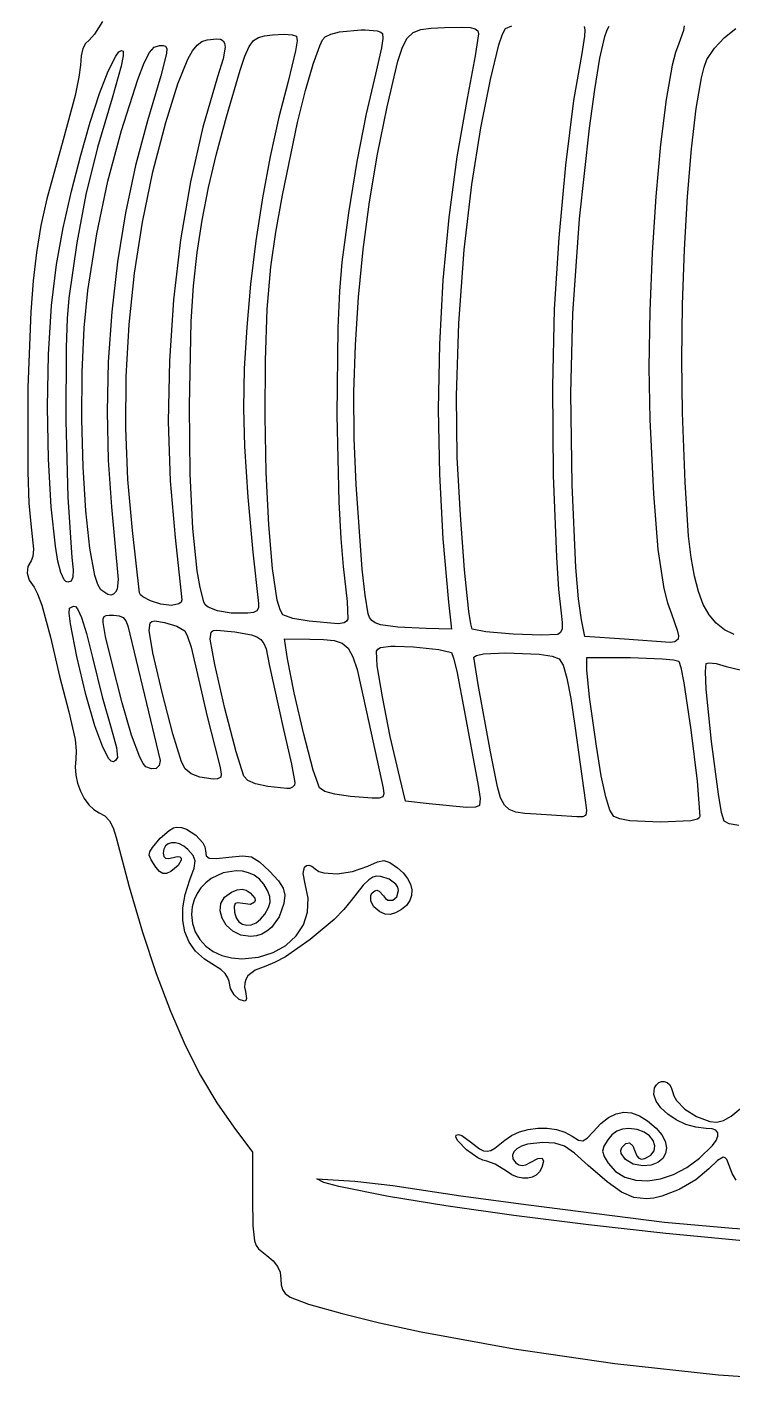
# Model space of a CAD drawing. Extents: x -40 to 250, y -16 to 313.
# Drawn here: x -39.6 to 65.2, y -15.2 to 185.2 of the extents above; entities that cross this region are included whole.
import ezdxf

# ---------------------------------------------------------------- set-up
doc = ezdxf.new("R2010")
doc.units = 0

msp = doc.modelspace()

# ---------------------------------------------------------------- linework, layer by layer
at = {"layer": 'Layer 1'}
for p, q in [((-28.333887, 186.036066), (-29.543176, 184.156119)), ((5.522127, 184.189744), (6.830741, 184.494415)), ((6.830741, 184.494415), (10.018993, 184.792051)), ((10.018993, 184.792051), (10.618715, 184.800871)), ((10.618715, 184.800871), (12.381188, 184.658079)), ((10.618715, 184.800871), (10.618715, 184.800871)), ((12.381188, 184.658079), (12.948073, 184.490007)), ((12.948073, 184.490007), (13.220451, 184.254065)), ((16.855634, 183.587221), (17.731716, 184.416137)), ((17.731716, 184.416137), (18.875814, 184.852559)), ((18.875814, 184.852559), (20.394082, 185.043509)), ((20.394082, 185.043509), (22.392673, 185.13601)), ((22.392673, 185.13601), (24.959132, 185.197746)), ((24.959132, 185.197746), (26.197945, 185.140372)), ((24.959132, 185.197746), (24.959132, 185.197746)), ((26.197945, 185.140372), (26.958412, 184.974591)), ((26.958412, 184.974591), (27.34101, 184.682262)), ((27.34101, 184.682262), (27.446214, 184.245246)), ((31.006908, 184.183386), (31.450243, 184.994898)), ((31.450243, 184.994898), (32.397573, 185.421291)), ((43.127188, 185.321218), (43.224309, 184.802782)), ((43.224309, 184.802782), (43.190337, 183.87364)), ((46.179493, 183.835242), (46.510425, 184.825572)), ((46.510425, 184.825572), (46.813716, 185.347676)), ((57.857874, 184.721549), (57.141285, 182.772398)), ((57.965455, 185.425041), (57.857874, 184.721549)), ((63.938608, 183.686823), (65.642333, 184.998111)), ((-30.848545, 182.802335), (-31.244346, 182.030924)), ((-30.312326, 183.283926), (-30.848545, 182.802335)), ((-29.543176, 184.156119), (-30.312326, 183.283926)), ((-20.659375, 182.264194), (-19.887743, 182.490176)), ((-19.887743, 182.490176), (-19.353205, 182.490413)), ((-19.887743, 182.490176), (-19.887743, 182.490176)), ((-19.353205, 182.490413), (-18.987628, 182.39122)), ((-18.987628, 182.39122), (-18.815023, 182.042737)), ((-14.996433, 181.684213), (-14.305788, 182.529112)), ((-14.305788, 182.529112), (-13.592413, 183.060766)), ((-13.592413, 183.060766), (-12.832188, 183.328023)), ((-12.832188, 183.328023), (-11.385799, 183.495593)), ((-11.385799, 183.495593), (-10.840589, 183.418988)), ((-11.385799, 183.495593), (-11.385799, 183.495593)), ((-10.840589, 183.418988), (-10.457809, 183.200892)), ((-10.457809, 183.200892), (-10.232084, 182.8222)), ((-10.232084, 182.8222), (-10.158038, 182.263808)), ((-6.585927, 182.344755), (-5.945877, 183.21237)), ((-5.945877, 183.21237), (-5.215997, 183.685078)), ((-5.215997, 183.685078), (-4.311711, 183.914241)), ((-4.311711, 183.914241), (-3.148438, 184.051218)), ((-3.148438, 184.051218), (-1.37573, 184.148232)), ((-1.37573, 184.148232), (-0.205743, 184.074313)), ((-1.37573, 184.148232), (-1.37573, 184.148232)), ((-0.205743, 184.074313), (0.432257, 183.874829)), ((0.510259, 183.191548), (0.302979, 181.699905)), ((0.432257, 183.874829), (0.510259, 183.191548)), ((2.903041, 179.70194), (3.888906, 182.460768)), ((3.888906, 182.460768), (4.31101, 183.324457)), ((4.31101, 183.324457), (4.674409, 183.795454)), ((4.674409, 183.795454), (5.522127, 184.189744)), ((13.234361, 183.521367), (13.035884, 182.14294)), ((13.220451, 184.254065), (13.234361, 183.521367)), ((16.141412, 182.218786), (16.855634, 183.587221)), ((27.446214, 184.245246), (26.943863, 180.963605)), ((29.203603, 177.442098), (30.471212, 182.591879)), ((30.471212, 182.591879), (31.006908, 184.183386)), ((43.190337, 183.87364), (42.77441, 181.308371)), ((45.454506, 180.606513), (46.179493, 183.835242)), ((57.141285, 182.772398), (56.655199, 181.452249)), ((62.456603, 182.107941), (63.938608, 183.686823)), ((-31.502661, 180.959973), (-31.626423, 179.57976)), ((-31.244346, 182.030924), (-31.502661, 180.959973)), ((-27.501514, 178.702499), (-26.39193, 180.92164)), ((-26.39193, 180.92164), (-25.926123, 181.531079)), ((-25.926123, 181.531079), (-25.532188, 181.766982)), ((-25.263594, 180.978954), (-25.56497, 179.433444)), ((-25.532188, 181.766982), (-25.276424, 181.669968)), ((-25.532188, 181.766982), (-25.532188, 181.766982)), ((-25.276424, 181.669968), (-25.263594, 180.978954)), ((-22.146827, 179.913848), (-21.374643, 181.465696)), ((-21.374643, 181.465696), (-20.659375, 182.264194)), ((-18.859399, 181.295108), (-19.695134, 178.002971)), ((-18.815023, 182.042737), (-18.859399, 181.295108)), ((-17.173178, 176.781566), (-15.688466, 180.477222)), ((-15.688466, 180.477222), (-14.996433, 181.684213)), ((-10.443485, 180.531505), (-11.271146, 177.851148)), ((-10.158038, 182.263808), (-10.443485, 180.531505)), ((-7.934855, 178.819365), (-7.220727, 180.930874)), ((-7.220727, 180.930874), (-6.585927, 182.344755)), ((0.302979, 181.699905), (-0.802466, 177.172051)), ((13.035884, 182.14294), (12.144479, 178.239204)), ((15.482897, 180.163811), (16.141412, 182.218786)), ((26.943863, 180.963605), (25.735243, 174.614412)), ((42.77441, 181.308371), (41.556177, 174.313934)), ((44.678356, 175.974707), (45.454506, 180.606513)), ((56.655199, 181.452249), (56.178912, 179.591339)), ((60.920291, 179.292546), (61.339341, 180.391148)), ((61.339341, 180.391148), (62.456603, 182.107941)), ((-31.626423, 179.57976), (-31.863822, 177.769528)), ((-28.785651, 175.350258), (-27.501514, 178.702499)), ((-25.56497, 179.433444), (-26.899202, 174.693787)), ((-23.089202, 177.427815), (-22.146827, 179.913848)), ((-9.93941, 171.898023), (-7.934855, 178.819365)), ((1.785737, 175.812223), (2.903041, 179.70194)), ((13.908368, 173.406148), (15.482897, 180.163811)), ((56.178912, 179.591339), (55.272334, 174.463359)), ((60.51222, 177.69069), (60.920291, 179.292546)), ((-31.863822, 177.769528), (-32.42664, 175.081151)), ((-25.549543, 169.879309), (-23.089202, 177.427815)), ((-19.695134, 178.002971), (-21.68691, 171.31594)), ((-18.952882, 171.051357), (-17.173178, 176.781566)), ((-11.271146, 177.851148), (-13.478855, 170.400032)), ((-0.802466, 177.172051), (-2.207579, 171.842883)), ((12.144479, 178.239204), (10.755416, 172.366484)), ((27.809158, 170.291981), (29.203603, 177.442098)), ((59.741665, 173.160058), (60.51222, 177.69069)), ((-32.42664, 175.081151), (-34.192882, 168.520176)), ((-30.16905, 171.105614), (-28.785651, 175.350258)), ((-26.899202, 174.693787), (-29.089062, 167.350673)), ((0.605916, 171.084872), (1.785737, 175.812223)), ((25.735243, 174.614412), (24.21437, 165.993209)), ((43.890645, 170.253041), (44.678356, 175.974707)), ((55.272334, 174.463359), (54.454752, 167.820704)), ((10.755416, 172.366484), (9.374587, 165.271462)), ((12.474745, 166.382313), (13.908368, 173.406148)), ((41.556177, 174.313934), (40.363277, 164.734511)), ((59.052982, 167.164944), (59.741665, 173.160058)), ((-31.576422, 166.209267), (-30.16905, 171.105614)), ((-21.68691, 171.31594), (-23.465827, 164.677579)), ((-20.858364, 163.757211), (-18.952882, 171.051357)), ((-13.478855, 170.400032), (-15.313748, 162.284906)), ((-11.41778, 166.441709), (-9.93941, 171.898023)), ((-2.207579, 171.842883), (-3.485484, 166.03519)), ((-1.66559, 160.290283), (0.605916, 171.084872)), ((-34.192882, 168.520176), (-36.623371, 159.768992)), ((-27.564363, 162.353038), (-25.549543, 169.879309)), ((26.449617, 161.887954), (27.809158, 170.291981)), ((42.438945, 156.792998), (43.890645, 170.253041)), ((-29.089062, 167.350673), (-30.79816, 160.413584)), ((-12.620568, 161.40351), (-11.41778, 166.441709)), ((11.281826, 159.313357), (12.474745, 166.382313)), ((54.454752, 167.820704), (53.759369, 160.095617)), ((58.471477, 160.071038), (59.052982, 167.164944)), ((-32.932477, 160.901913), (-31.576422, 166.209267)), ((-23.465827, 164.677579), (-24.94584, 157.675117)), ((-3.485484, 166.03519), (-4.617644, 159.884292)), ((9.374587, 165.271462), (8.132958, 157.690746)), ((24.21437, 165.993209), (23.023567, 156.985965)), ((40.363277, 164.734511), (39.346272, 153.961116)), ((-29.206915, 154.550128), (-27.564363, 162.353038)), ((-22.402091, 156.304979), (-20.858364, 163.757211)), ((-34.161926, 155.424252), (-32.932477, 160.901913)), ((-30.79816, 160.413584), (-32.173943, 153.199443)), ((-15.313748, 162.284906), (-16.759608, 153.681829)), ((-13.572643, 156.588912), (-12.620568, 161.40351)), ((25.328806, 152.20496), (26.449617, 161.887954)), ((-36.623371, 159.768992), (-37.486144, 155.784673)), ((-4.617644, 159.884292), (-5.585524, 153.525513)), ((-2.619432, 154.809552), (-1.66559, 160.290283)), ((10.331537, 152.224555), (11.281826, 159.313357)), ((53.759369, 160.095617), (53.219385, 151.720346)), ((58.022457, 152.244029), (58.471477, 160.071038)), ((-24.94584, 157.675117), (-26.117079, 150.41636)), ((-23.580766, 148.735499), (-22.402091, 156.304979)), ((-14.298874, 151.803402), (-13.572643, 156.588912)), ((8.132958, 157.690746), (7.161493, 150.36094)), ((23.023567, 156.985965), (22.166245, 147.683358)), ((41.416216, 142.732121), (42.438945, 156.792998)), ((-37.486144, 155.784673), (-38.151894, 151.794033)), ((-35.189479, 150.016982), (-34.161926, 155.424252)), ((-30.550451, 146.171704), (-29.206915, 154.550128)), ((-3.360104, 149.664204), (-2.619432, 154.809552)), ((-32.173943, 153.199443), (-33.363854, 145.025176)), ((-16.759608, 153.681829), (-17.80022, 144.766861)), ((-5.585524, 153.525513), (-6.370586, 147.094175)), ((39.346272, 153.961116), (38.655729, 143.38476)), ((-38.151894, 151.794033), (-38.649086, 147.596696)), ((-26.117079, 150.41636), (-26.969674, 143.009111)), ((-14.824131, 146.852467), (-14.298874, 151.803402)), ((7.161493, 150.36094), (6.812945, 146.073611)), ((9.625806, 145.14118), (10.331537, 152.224555)), ((24.537851, 141.281551), (25.328806, 152.20496)), ((53.219385, 151.720346), (52.868004, 143.127134)), ((57.731227, 144.049607), (58.022457, 152.244029)), ((-35.930375, 143.921228), (-35.189479, 150.016982)), ((-24.391092, 141.089611), (-23.580766, 148.735499)), ((-3.90284, 143.362689), (-3.360104, 149.664204)), ((-38.649086, 147.596696), (-39.006188, 142.992284)), ((-15.173282, 141.541594), (-14.824131, 146.852467)), ((-6.370586, 147.094175), (-6.954295, 140.725599)), ((22.166245, 147.683358), (21.645815, 138.176071)), ((-33.363854, 145.025176), (-33.61135, 141.973284)), ((-31.094547, 140.592449), (-30.550451, 146.171704)), ((-17.80022, 144.766861), (-18.419367, 135.716062)), ((6.812945, 146.073611), (6.575712, 140.589376)), ((9.166558, 138.088503), (9.625806, 145.14118)), ((-39.006188, 142.992284), (-39.413993, 131.760732)), ((-36.356165, 136.670652), (-35.930375, 143.921228)), ((-26.969674, 143.009111), (-27.493755, 135.561174)), ((-4.183391, 135.755801), (-3.90284, 143.362689)), ((38.655729, 143.38476), (38.406672, 131.898287)), ((41.154818, 130.897129), (41.416216, 142.732121)), ((52.868004, 143.127134), (52.738426, 134.748227)), ((57.623096, 135.853463), (57.731227, 144.049607)), ((-33.61135, 141.973284), (-33.761451, 137.679185)), ((-31.370653, 134.041082), (-31.094547, 140.592449)), ((-24.829771, 133.408157), (-24.391092, 141.089611)), ((-15.442743, 129.061982), (-15.173282, 141.541594)), ((-6.954295, 140.725599), (-7.318114, 134.555108)), ((6.575712, 140.589376), (6.427481, 127.649766)), ((24.153768, 130.534417), (24.537851, 141.281551)), ((-36.48848, 128.871702), (-36.356165, 136.670652)), ((-33.761451, 137.679185), (-33.788182, 126.844199)), ((8.955719, 131.091799), (9.166558, 138.088503)), ((21.645815, 138.176071), (21.465686, 128.554783)), ((-27.493755, 135.561174), (-27.679453, 128.180355)), ((-18.419367, 135.716062), (-18.600835, 126.705491)), ((-7.318114, 134.555108), (-7.443507, 128.718023)), ((-4.223503, 127.474337), (-4.183391, 135.755801)), ((52.738426, 134.748227), (52.863854, 127.015871)), ((57.723368, 128.021287), (57.623096, 135.853463)), ((-31.400231, 127.007731), (-31.370653, 134.041082)), ((-24.893505, 125.731974), (-24.829771, 133.408157)), ((-39.413993, 131.760732), (-39.431728, 119.268796)), ((8.995218, 124.17634), (8.955719, 131.091799)), ((24.253576, 121.380246), (24.153768, 130.534417)), ((38.406672, 131.898287), (38.542781, 118.712092)), ((41.342602, 117.307441), (41.154818, 130.897129)), ((-36.348949, 121.130826), (-36.48848, 128.871702)), ((-15.336673, 118.951212), (-15.442743, 129.061982)), ((-7.443507, 128.718023), (-7.258109, 123.021789)), ((21.465686, 128.554783), (21.629269, 118.910175)), ((-33.788182, 126.844199), (-33.481483, 115.479893)), ((-31.204743, 119.982528), (-31.400231, 127.007731)), ((-27.679453, 128.180355), (-27.516896, 120.974458)), ((-18.600835, 126.705491), (-18.328408, 117.911208)), ((-4.044923, 119.149097), (-4.223503, 127.474337)), ((6.427481, 127.649766), (6.701378, 114.781264)), ((52.863854, 127.015871), (53.386324, 115.989203)), ((58.088452, 117.695179), (57.723368, 128.021287)), ((-24.578998, 118.101905), (-24.893505, 125.731974)), ((-7.258109, 123.021789), (-6.762432, 115.510881)), ((9.286979, 117.367398), (8.995218, 124.17634)), ((-35.959203, 114.054475), (-36.348949, 121.130826)), ((-27.516896, 120.974458), (-26.996216, 114.051287)), ((24.752391, 112.819467), (24.253576, 121.380246)), ((-39.431728, 119.268796), (-39.260763, 114.588029)), ((-30.80565, 113.455604), (-31.204743, 119.982528)), ((-14.957108, 110.854739), (-15.336673, 118.951212)), ((-3.669394, 111.41088), (-4.044923, 119.149097)), ((21.629269, 118.910175), (22.139975, 109.332926)), ((38.542781, 118.712092), (38.999947, 106.582161)), ((-23.882952, 110.558787), (-24.578998, 118.101905)), ((-18.328408, 117.911208), (-17.585868, 109.509273)), ((10.199542, 104.812721), (9.286979, 117.367398)), ((41.891307, 105.070648), (41.342602, 117.307441)), ((58.623799, 109.724642), (58.088452, 117.695179)), ((-39.260763, 114.588029), (-38.98184, 111.520107)), ((-33.481483, 115.479893), (-32.878784, 106.54594)), ((-6.762432, 115.510881), (-6.047259, 107.358371)), ((6.701378, 114.781264), (6.991804, 109.385914)), ((53.386324, 115.989203), (54.068925, 107.749619)), ((-35.34087, 108.249096), (-35.959203, 114.054475)), ((-30.224413, 107.917087), (-30.80565, 113.455604)), ((-26.996216, 114.051287), (-26.034896, 103.291565)), ((25.387248, 104.698297), (24.752391, 112.819467)), ((-38.98184, 111.520107), (-38.606981, 107.802533)), ((-22.842257, 101.280732), (-23.882952, 110.558787)), ((-14.291194, 104.583641), (-14.957108, 110.854739)), ((-3.118664, 104.890485), (-3.669394, 111.41088)), ((-34.952743, 106.012536), (-35.34087, 108.249096)), ((-17.585868, 109.509273), (-16.562813, 100.257676)), ((6.991804, 109.385914), (7.381979, 105.223023)), ((22.139975, 109.332926), (23.001215, 99.913718)), ((59.000663, 106.524341), (58.623799, 109.724642)), ((-38.677777, 106.672157), (-38.920104, 106.06969)), ((-38.606981, 107.802533), (-38.677777, 106.672157)), ((-32.878784, 106.54594), (-32.723951, 104.729565)), ((-29.482494, 103.85711), (-30.224413, 107.917087)), ((-6.047259, 107.358371), (-5.203368, 99.737329)), ((38.999947, 106.582161), (39.328893, 101.774541)), ((54.068925, 107.749619), (54.95156, 101.93547)), ((59.474503, 103.794887), (59.000663, 106.524341)), ((-39.448845, 105.227788), (-39.550859, 104.240771)), ((-39.550859, 104.240771), (-39.233866, 103.18264)), ((-38.920104, 106.06969), (-39.448845, 105.227788)), ((-34.515581, 104.321138), (-34.952743, 106.012536)), ((-34.032087, 103.250708), (-34.515581, 104.321138)), ((-32.723951, 104.729565), (-32.760411, 103.606509)), ((-13.846839, 102.073569), (-14.291194, 104.583641)), ((-2.414476, 100.218711), (-3.118664, 104.890485)), ((7.381979, 105.223023), (7.949777, 99.998653)), ((10.624286, 100.964949), (10.199542, 104.812721)), ((26.021918, 98.546052), (25.387248, 104.698297)), ((42.273424, 100.43071), (41.891307, 105.070648)), ((-39.233866, 103.18264), (-38.50559, 102.127398)), ((-33.77381, 102.972045), (-34.032087, 103.250708)), ((-33.504965, 102.877051), (-33.77381, 102.972045)), ((-33.012604, 103.035946), (-33.504965, 102.877051)), ((-32.760411, 103.606509), (-33.012604, 103.035946)), ((-29.057985, 102.534739), (-29.482494, 103.85711)), ((-28.601354, 101.765801), (-29.057985, 102.534739)), ((-26.034896, 103.291565), (-26.197906, 101.851543)), ((60.063455, 101.496929), (59.474503, 103.794887)), ((-38.50559, 102.127398), (-37.977014, 101.172194)), ((-37.977014, 101.172194), (-37.344939, 99.462572)), ((-27.559935, 101.042584), (-28.601354, 101.765801)), ((-27.114551, 100.971539), (-27.559935, 101.042584)), ((-26.732519, 101.086523), (-27.114551, 100.971539)), ((-26.423687, 101.381778), (-26.732519, 101.086523)), ((-26.197906, 101.851543), (-26.423687, 101.381778)), ((-22.718146, 100.995976), (-22.842257, 101.280732)), ((-22.379121, 100.694332), (-22.718146, 100.995976)), ((-21.220046, 100.10458), (-22.379121, 100.694332)), ((-16.562813, 100.257676), (-16.68181, 99.922184)), ((-13.326077, 99.948996), (-13.846839, 102.073569)), ((-2.011631, 98.773181), (-2.414476, 100.218711)), ((11.077326, 98.211565), (10.624286, 100.964949)), ((39.328893, 101.774541), (39.714063, 98.264482)), ((42.712674, 97.294343), (42.273424, 100.43071)), ((54.95156, 101.93547), (55.48036, 99.824918)), ((60.785656, 99.59112), (60.063455, 101.496929)), ((-37.344939, 99.462572), (-36.089062, 94.745523)), ((-33.289866, 98.29143), (-33.231562, 99.005315)), ((-33.102458, 96.719552), (-33.289866, 98.29143)), ((-33.231562, 99.005315), (-32.658298, 99.340454)), ((-32.658298, 99.340454), (-32.365336, 99.253853)), ((-32.658298, 99.340454), (-32.658298, 99.340454)), ((-32.365336, 99.253853), (-32.07187, 98.954012)), ((-32.07187, 98.954012), (-31.450886, 97.645033)), ((-19.692477, 99.639883), (-21.220046, 100.10458)), ((-18.123854, 99.428648), (-19.692477, 99.639883)), ((-17.016253, 99.654), (-18.123854, 99.428648)), ((-16.68181, 99.922184), (-17.016253, 99.654)), ((-13.094671, 99.534958), (-13.326077, 99.948996)), ((-12.663593, 99.171069), (-13.094671, 99.534958)), ((-11.265937, 98.60971), (-12.663593, 99.171069)), ((-9.26014, 98.296866), (-11.265937, 98.60971)), ((-6.773229, 98.264482), (-9.26014, 98.296866)), ((-5.95283, 98.37079), (-6.773229, 98.264482)), ((-5.443837, 98.627068), (-5.95283, 98.37079)), ((-5.207075, 99.070265), (-5.443837, 98.627068)), ((-5.203368, 99.737329), (-5.207075, 99.070265)), ((-1.578577, 98.026357), (-2.011631, 98.773181)), ((7.949777, 99.998653), (8.034618, 97.373718)), ((11.260419, 97.651037), (11.077326, 98.211565)), ((23.001215, 99.913718), (23.451007, 95.892051)), ((26.296611, 96.686189), (26.021918, 98.546052)), ((39.714063, 98.264482), (39.862902, 96.921331)), ((55.48036, 99.824918), (56.074132, 98.185107)), ((61.659243, 98.03811), (60.785656, 99.59112)), ((-32.180251, 91.880932), (-33.102458, 96.719552)), ((-31.450886, 97.645033), (-30.730258, 95.274355)), ((-28.26625, 96.900391), (-28.25245, 97.464547)), ((-27.888137, 94.807859), (-28.26625, 96.900391)), ((-28.25245, 97.464547), (-28.099746, 97.792018)), ((-28.099746, 97.792018), (-27.80539, 97.946348)), ((-27.80539, 97.946348), (-27.366632, 97.991079)), ((-27.366632, 97.991079), (-26.687535, 97.991079)), ((-27.366632, 97.991079), (-27.366632, 97.991079)), ((-26.687535, 97.991079), (-25.879206, 97.902596)), ((-25.879206, 97.902596), (-25.281424, 97.624297)), ((-25.281424, 97.624297), (-24.868555, 97.136924)), ((-24.868555, 97.136924), (-24.614966, 96.421218)), ((-24.614966, 96.421218), (-22.110243, 86.120107)), ((-21.439966, 95.733301), (-21.295279, 96.831592)), ((-21.295279, 96.831592), (-21.041549, 97.072815)), ((-21.041549, 97.072815), (-20.602118, 97.144412)), ((-20.602118, 97.144412), (-19.164549, 96.923926)), ((-20.602118, 97.144412), (-20.602118, 97.144412)), ((-19.164549, 96.923926), (-17.338025, 96.356574)), ((-17.338025, 96.356574), (-16.13066, 95.653926)), ((-0.11551, 97.492317), (-1.578577, 98.026357)), ((2.319618, 97.109135), (-0.11551, 97.492317)), ((6.614687, 96.71226), (2.319618, 97.109135)), ((7.511266, 96.857535), (6.614687, 96.71226)), ((7.84266, 97.080598), (7.511266, 96.857535)), ((8.034618, 97.373718), (7.84266, 97.080598)), ((11.591339, 97.199156), (11.260419, 97.651037)), ((12.123726, 96.842303), (11.591339, 97.199156)), ((12.911223, 96.566855), (12.123726, 96.842303)), ((15.466103, 96.205694), (12.911223, 96.566855)), ((19.685104, 96.006704), (15.466103, 96.205694)), ((26.520172, 95.892051), (26.296611, 96.686189)), ((39.862902, 96.921331), (39.835211, 95.984649)), ((43.215382, 94.851357), (42.712674, 97.294343)), ((56.074132, 98.185107), (56.942399, 95.783479)), ((62.702353, 96.79855), (61.659243, 98.03811)), ((63.933121, 95.833092), (62.702353, 96.79855)), ((-36.089062, 94.745523), (-34.734692, 88.943884)), ((-30.730258, 95.274355), (-29.844896, 91.702815)), ((-26.987396, 91.006079), (-27.888137, 94.807859)), ((-20.860664, 92.397835), (-21.439966, 95.733301)), ((-16.13066, 95.653926), (-15.731095, 94.845814)), ((-15.731095, 94.845814), (-15.211681, 93.239197)), ((-12.355938, 94.454482), (-12.209877, 95.458034)), ((-11.703381, 90.687762), (-12.355938, 94.454482)), ((-12.209877, 95.458034), (-11.918768, 95.696085)), ((-11.918768, 95.696085), (-11.385799, 95.786218)), ((-11.385799, 95.786218), (-8.695868, 95.530454)), ((-11.385799, 95.786218), (-11.385799, 95.786218)), ((-8.695868, 95.530454), (-6.252043, 95.091612)), ((-6.252043, 95.091612), (-5.440776, 94.79067)), ((-5.440776, 94.79067), (-4.840478, 94.375388)), ((-4.840478, 94.375388), (-4.404052, 93.800769)), ((-1.36691, 94.498579), (2.390173, 94.445662)), ((-0.89948, 91.526426), (-1.36691, 94.498579)), ((-1.36691, 94.498579), (-1.36691, 94.498579)), ((2.390173, 94.445662), (4.456938, 94.404633)), ((4.456938, 94.404633), (6.027972, 94.254492)), ((6.027972, 94.254492), (7.206764, 93.862574)), ((23.451007, 95.892051), (19.685104, 96.006704)), ((28.523785, 95.525215), (26.520172, 95.892051)), ((32.583457, 95.195626), (28.523785, 95.525215)), ((36.784282, 95.020222), (32.583457, 95.195626)), ((39.211354, 95.11594), (36.784282, 95.020222)), ((39.621269, 95.400747), (39.211354, 95.11594)), ((39.835211, 95.984649), (39.621269, 95.400747)), ((49.12441, 94.454482), (43.215382, 94.851357)), ((55.862466, 93.934135), (49.12441, 94.454482)), ((57.079549, 94.419204), (56.5632, 94.02146)), ((56.942399, 95.783479), (57.119041, 94.909403)), ((57.119041, 94.909403), (57.079549, 94.419204)), ((65.369685, 95.102386), (63.933121, 95.833092)), ((-19.494613, 86.526533), (-20.860664, 92.397835)), ((-15.211681, 93.239197), (-14.084549, 88.563093)), ((-4.404052, 93.800769), (-4.084403, 93.021818)), ((-4.084403, 93.021818), (-3.607049, 90.67094)), ((7.206764, 93.862574), (8.096803, 93.096213)), ((8.096803, 93.096213), (8.801577, 91.822743)), ((12.303229, 92.672954), (12.514835, 92.971043)), ((12.42499, 90.463294), (12.303229, 92.672954)), ((12.514835, 92.971043), (12.912899, 93.188652)), ((12.912899, 93.188652), (14.411076, 93.396148)), ((14.411076, 93.396148), (15.072534, 93.404968)), ((15.072534, 93.404968), (17.788923, 93.281496)), ((15.072534, 93.404968), (15.072534, 93.404968)), ((17.788923, 93.281496), (21.557442, 92.89607)), ((21.557442, 92.89607), (23.433368, 92.452468)), ((23.433368, 92.452468), (23.749332, 91.607157)), ((27.130422, 92.027819), (28.160734, 92.234387)), ((28.160734, 92.234387), (31.494341, 92.408371)), ((31.494341, 92.408371), (36.429282, 92.191703)), ((31.494341, 92.408371), (31.494341, 92.408371)), ((36.429282, 92.191703), (38.351724, 91.91182)), ((56.5632, 94.02146), (55.862466, 93.934135)), ((-30.844429, 86.247699), (-32.180251, 91.880932)), ((-29.844896, 91.702815), (-28.382381, 85.892364)), ((-25.445791, 84.963382), (-26.987396, 91.006079)), ((-10.202741, 84.167159), (-11.703381, 90.687762)), ((-3.607049, 90.67094), (-1.481563, 81.031287)), ((0.08654, 86.460919), (-0.89948, 91.526426)), ((8.801577, 91.822743), (9.424576, 89.909499)), ((13.171342, 85.883064), (12.42499, 90.463294)), ((23.749332, 91.607157), (24.217167, 89.662728)), ((26.749478, 91.738093), (27.130422, 92.027819)), ((27.393297, 87.725246), (26.749478, 91.738093)), ((38.351724, 91.91182), (39.431841, 91.526426)), ((39.431841, 91.526426), (39.984543, 90.590016)), ((39.984543, 90.590016), (40.546605, 88.645718)), ((43.506424, 91.702815), (49.971077, 91.693996)), ((43.506424, 89.903648), (43.506424, 91.702815)), ((43.506424, 91.702815), (43.506424, 91.702815)), ((49.971077, 91.693996), (54.751599, 91.537433)), ((54.751599, 91.537433), (56.376505, 91.373167)), ((56.376505, 91.373167), (57.176563, 91.173648)), ((57.176563, 91.173648), (57.478481, 90.229993)), ((57.478481, 90.229993), (57.908771, 87.959005)), ((61.111951, 89.650118), (61.224688, 90.803232)), ((61.224688, 90.803232), (61.603924, 90.917885)), ((61.603924, 90.917885), (62.709067, 90.799422)), ((61.603924, 90.917885), (61.603924, 90.917885)), ((62.709067, 90.799422), (64.170382, 90.379898)), ((64.170382, 90.379898), (67.287824, 89.611482)), ((-34.734692, 88.943884), (-33.337396, 83.677121)), ((-14.084549, 88.563093), (-12.834548, 82.958191)), ((9.424576, 89.909499), (10.839201, 83.633023)), ((24.217167, 89.662728), (25.356007, 83.633023)), ((40.546605, 88.645718), (41.126754, 85.65469)), ((43.928726, 85.83094), (43.506424, 89.903648)), ((61.238977, 87.017987), (61.111951, 89.650118)), ((-29.474479, 81.578093), (-30.844429, 86.247699)), ((-17.899589, 80.381463), (-19.494613, 86.526533)), ((1.517774, 80.319511), (0.08654, 86.460919)), ((29.236563, 77.741635), (27.393297, 87.725246)), ((57.908771, 87.959005), (58.946312, 80.983472)), ((61.98872, 79.264862), (61.238977, 87.017987)), ((-28.382381, 85.892364), (-27.049132, 81.234135)), ((-24.032305, 80.191484), (-25.445791, 84.963382)), ((-22.110243, 86.120107), (-19.817188, 76.418718)), ((-8.539567, 77.705808), (-10.202741, 84.167159)), ((14.345739, 80.00363), (13.171342, 85.883064)), ((41.126754, 85.65469), (41.733716, 81.578093)), ((44.943993, 78.561843), (43.928726, 85.83094)), ((-33.337396, 83.677121), (-32.419646, 79.549594)), ((-12.834548, 82.958191), (-11.615104, 78.306079)), ((10.839201, 83.633023), (13.273368, 72.326496)), ((25.356007, 83.633023), (27.366839, 72.714551)), ((-28.292861, 78.416853), (-29.474479, 81.578093)), ((-27.049132, 81.234135), (-26.258603, 78.367184)), ((-22.832979, 76.952942), (-24.032305, 80.191484)), ((-16.633368, 76.22469), (-17.899589, 80.381463)), ((-1.481563, 81.031287), (-0.286132, 75.902451)), ((2.926596, 74.990396), (1.517774, 80.319511)), ((41.733716, 81.578093), (43.321216, 70.227468)), ((58.946312, 80.983472), (59.872885, 73.34393)), ((-32.419646, 79.549594), (-32.254448, 77.864202)), ((-27.421886, 76.696317), (-28.292861, 78.416853)), ((-26.258603, 78.367184), (-26.105452, 76.86851)), ((-11.615104, 78.306079), (-10.881796, 75.383698)), ((15.751632, 73.896357), (14.345739, 80.00363)), ((45.66089, 74.179633), (44.943993, 78.561843)), ((63.026726, 71.440245), (61.98872, 79.264862)), ((-32.31434, 76.630385), (-32.413049, 75.481925)), ((-32.254448, 77.864202), (-32.31434, 76.630385)), ((-27.063326, 76.320934), (-27.421886, 76.696317)), ((-26.734951, 76.239272), (-27.063326, 76.320934)), ((-26.420934, 76.429182), (-26.734951, 76.239272)), ((-26.105452, 76.86851), (-26.420934, 76.429182)), ((-22.340514, 75.99073), (-22.832979, 76.952942)), ((-19.817188, 76.418718), (-19.919075, 75.676713)), ((-16.070438, 75.174448), (-16.633368, 76.22469)), ((-7.39941, 74.116843), (-8.539567, 77.705808)), ((30.251499, 72.522072), (29.236563, 77.741635)), ((-32.413049, 75.481925), (-32.312527, 74.270133)), ((-32.312527, 74.270133), (-32.036239, 73.048842)), ((-21.933854, 75.510315), (-22.340514, 75.99073)), ((-21.08923, 75.174497), (-21.933854, 75.510315)), ((-20.380363, 75.245967), (-21.08923, 75.174497)), ((-19.919075, 75.676713), (-20.380363, 75.245967)), ((-15.215993, 74.455311), (-16.070438, 75.174448)), ((-13.899454, 73.974839), (-15.215993, 74.455311)), ((-10.881796, 75.383698), (-10.747412, 74.405475)), ((-10.747412, 74.405475), (-10.803716, 73.940454)), ((-0.286132, 75.902451), (0.21177, 73.173162)), ((3.845382, 72.361773), (2.926596, 74.990396)), ((46.310245, 71.055966), (45.66089, 74.179633)), ((-32.036239, 73.048842), (-31.607646, 71.871884)), ((-11.950243, 73.640593), (-13.899454, 73.974839)), ((-11.301251, 73.690604), (-11.950243, 73.640593)), ((-10.803716, 73.940454), (-11.301251, 73.690604)), ((-6.789566, 73.445402), (-7.39941, 74.116843)), ((-5.658629, 72.952441), (-6.789566, 73.445402)), ((-3.801763, 72.57866), (-5.658629, 72.952441)), ((-1.014132, 72.26476), (-3.801763, 72.57866)), ((-0.539028, 72.301912), (-1.014132, 72.26476)), ((-0.14913, 72.485639), (-0.539028, 72.301912)), ((0.114742, 72.786026), (-0.14913, 72.485639)), ((0.21177, 73.173162), (0.114742, 72.786026)), ((4.629642, 71.843072), (3.845382, 72.361773)), ((13.273368, 72.326496), (13.399016, 71.507966)), ((16.624757, 70.403857), (15.751632, 73.896357)), ((27.366839, 72.714551), (27.687523, 70.774807)), ((30.725639, 70.916383), (30.251499, 72.522072)), ((59.872885, 73.34393), (60.272188, 68.13726)), ((-31.607646, 71.871884), (-31.050211, 70.793095)), ((-31.050211, 70.793095), (-30.387396, 69.866306)), ((6.123184, 71.434881), (4.629642, 71.843072)), ((8.426922, 71.117515), (6.123184, 71.434881)), ((11.641771, 70.871287), (8.426922, 71.117515)), ((12.676767, 70.863309), (11.641771, 70.871287)), ((13.231333, 71.047886), (12.676767, 70.863309)), ((13.399016, 71.507966), (13.231333, 71.047886)), ((20.117257, 69.989343), (16.624757, 70.403857)), ((27.687523, 70.774807), (27.596144, 69.742398)), ((31.285789, 69.831833), (30.725639, 70.916383)), ((43.321216, 70.227468), (43.470487, 69.010802)), ((46.920294, 69.079091), (46.310245, 71.055966)), ((63.514078, 68.718748), (63.026726, 71.440245)), ((-30.387396, 69.866306), (-29.642665, 69.145352)), ((-29.642665, 69.145352), (-28.839479, 68.684065)), ((-28.839479, 68.684065), (-27.990148, 68.215495)), ((-27.990148, 68.215495), (-27.319362, 67.491775)), ((25.639928, 69.475027), (20.117257, 69.989343)), ((26.975997, 69.514139), (25.639928, 69.475027)), ((27.596144, 69.742398), (26.975997, 69.514139)), ((32.013119, 69.157233), (31.285789, 69.831833)), ((32.9888, 68.781391), (32.013119, 69.157233)), ((34.294002, 68.593116), (32.9888, 68.781391)), ((36.009896, 68.481218), (34.294002, 68.593116)), ((42.024757, 68.093162), (36.009896, 68.481218)), ((43.361713, 68.344838), (42.908575, 68.086612)), ((43.470487, 69.010802), (43.361713, 68.344838)), ((47.519271, 68.13726), (46.920294, 69.079091)), ((48.399174, 67.774368), (47.519271, 68.13726)), ((60.272188, 68.13726), (60.193915, 67.91938)), ((63.905799, 67.440523), (63.514078, 68.718748)), ((-27.319362, 67.491775), (-26.784659, 66.449182)), ((-26.784659, 66.449182), (-26.343577, 65.023996)), ((-18.447009, 66.074083), (-17.836539, 66.434332)), ((-17.836539, 66.434332), (-17.347743, 66.567398)), ((-17.347743, 66.567398), (-16.632352, 66.477457)), ((-17.347743, 66.567398), (-17.347743, 66.567398)), ((-16.632352, 66.477457), (-15.896633, 66.22729)), ((-15.896633, 66.22729), (-14.506869, 65.364252)), ((42.908575, 68.086612), (42.024757, 68.093162)), ((49.918973, 67.499396), (48.399174, 67.774368)), ((54.468993, 67.264135), (49.918973, 67.499396)), ((58.936262, 67.465124), (54.468993, 67.264135)), ((59.952381, 67.735811), (58.936262, 67.465124)), ((60.193915, 67.91938), (59.952381, 67.735811)), ((64.631896, 67.056718), (63.905799, 67.440523)), ((66.091422, 66.784069), (64.631896, 67.056718)), ((-26.343577, 65.023996), (-24.411494, 57.677733)), ((-20.953841, 63.529721), (-19.802616, 64.905729)), ((-19.802616, 64.905729), (-18.447009, 66.074083)), ((-18.106637, 64.231098), (-18.601744, 64.075501)), ((-17.537063, 64.227287), (-18.106637, 64.231098)), ((-16.922955, 64.059728), (-17.537063, 64.227287)), ((-14.506869, 65.364252), (-13.463775, 64.214228)), ((-13.463775, 64.214228), (-13.161393, 63.605329)), ((-21.439966, 62.41344), (-21.308836, 62.909903)), ((-21.144864, 61.683129), (-21.439966, 62.41344)), ((-21.308836, 62.909903), (-20.953841, 63.529721)), ((-19.248828, 63.303444), (-19.340938, 62.695662)), ((-19.340938, 62.695662), (-19.26211, 62.200896)), ((-19.26211, 62.200896), (-19.007259, 61.937228)), ((-18.992452, 63.764837), (-19.248828, 63.303444)), ((-18.601744, 64.075501), (-18.992452, 63.764837)), ((-17.859271, 62.051843), (-17.284203, 62.172783)), ((-17.284203, 62.172783), (-16.89509, 62.129201)), ((-16.294246, 63.724082), (-16.922955, 64.059728)), ((-16.89509, 62.129201), (-16.68725, 61.949068)), ((-15.680868, 63.21601), (-16.294246, 63.724082)), ((-14.885683, 62.335606), (-15.680868, 63.21601)), ((-14.588538, 61.546587), (-14.885683, 62.335606)), ((-13.161393, 63.605329), (-13.052674, 63.013162)), ((-13.052674, 63.013162), (-12.954157, 62.281266)), ((-12.954157, 62.281266), (-12.501126, 61.923699)), ((-9.586632, 62.087121), (-7.585947, 62.290455)), ((-7.585947, 62.290455), (-6.242026, 62.125249)), ((-6.242026, 62.125249), (-5.064487, 61.420631)), ((-20.434549, 60.587815), (-21.144864, 61.683129)), ((-19.887296, 59.960988), (-20.434549, 60.587815)), ((-19.007259, 61.937228), (-18.54883, 61.891823)), ((-18.54883, 61.891823), (-17.859271, 62.051843)), ((-17.104535, 60.869121), (-18.203229, 59.979273)), ((-16.656, 61.660362), (-17.104535, 60.869121)), ((-16.68725, 61.949068), (-16.656, 61.660362)), ((-15.389827, 58.726912), (-14.764798, 60.470004)), ((-14.764798, 60.470004), (-14.588538, 61.546587)), ((-12.501126, 61.923699), (-11.457358, 61.879354)), ((-11.457358, 61.879354), (-9.586632, 62.087121)), ((-5.064487, 61.420631), (-3.562952, 60.005732)), ((1.419133, 59.65855), (1.638919, 60.636221)), ((1.638919, 60.636221), (1.909755, 60.876457)), ((1.909755, 60.876457), (2.269611, 60.92382)), ((2.269611, 60.92382), (2.704782, 60.757956)), ((2.704782, 60.757956), (3.201562, 60.35851)), ((3.201562, 60.35851), (3.749744, 59.992241)), ((8.762617, 59.971129), (11.01559, 60.764204)), ((11.01559, 60.764204), (12.445306, 61.395605)), ((12.445306, 61.395605), (13.412872, 61.577905)), ((13.412872, 61.577905), (14.279817, 61.291618)), ((14.279817, 61.291618), (15.407673, 60.51726)), ((15.407673, 60.51726), (16.273654, 59.757309)), ((-19.382155, 59.663983), (-19.887296, 59.960988)), ((-18.845382, 59.676759), (-19.382155, 59.663983)), ((-18.203229, 59.979273), (-18.845382, 59.676759)), ((-16.077595, 56.564346), (-15.389827, 58.726912)), ((-13.035423, 58.297075), (-13.738246, 57.563852)), ((-12.237095, 58.914385), (-13.035423, 58.297075)), ((-10.442479, 59.773314), (-12.237095, 58.914385)), ((-8.531511, 60.084724), (-10.442479, 59.773314)), ((-7.587743, 60.017636), (-8.531511, 60.084724)), ((-6.681305, 59.7927), (-7.587743, 60.017636)), ((-5.834336, 59.402927), (-6.681305, 59.7927)), ((-5.068975, 58.841327), (-5.834336, 59.402927)), ((-4.40736, 58.100911), (-5.068975, 58.841327)), ((-3.562952, 60.005732), (-2.248721, 58.599386)), ((-2.248721, 58.599386), (-1.539115, 57.511354)), ((1.719895, 58.153648), (1.419133, 59.65855)), ((2.181655, 56.00628), (1.719895, 58.153648)), ((3.749744, 59.992241), (4.50742, 59.749744)), ((4.50742, 59.749744), (6.477166, 59.626797)), ((6.477166, 59.626797), (8.762617, 59.971129)), ((11.155967, 58.742199), (10.350646, 57.950194)), ((11.756423, 59.150246), (11.155967, 58.742199)), ((12.329376, 59.27441), (11.756423, 59.150246)), ((12.953891, 59.250767), (12.329376, 59.27441)), ((14.199857, 58.842354), (12.953891, 59.250767)), ((15.178811, 58.089587), (14.199857, 58.842354)), ((16.273654, 59.757309), (16.918862, 58.944229)), ((16.918862, 58.944229), (17.340837, 58.102748)), ((-24.411494, 57.677733), (-22.431428, 50.953673)), ((-16.431505, 54.556379), (-16.077595, 56.564346)), ((-14.323425, 56.721708), (-14.768819, 55.77763)), ((-13.738246, 57.563852), (-14.323425, 56.721708)), ((-10.802491, 55.225959), (-10.258832, 56.180868)), ((-10.258832, 56.180868), (-9.233854, 56.910107)), ((-9.233854, 56.910107), (-8.356705, 57.24253)), ((-8.356705, 57.24253), (-7.650137, 57.338505)), ((-7.650137, 57.338505), (-7.038692, 57.196027)), ((-7.038692, 57.196027), (-6.44691, 56.813093)), ((-6.44691, 56.813093), (-5.769979, 56.007236)), ((-3.871632, 57.17469), (-4.40736, 58.100911)), ((-3.532314, 56.239181), (-3.871632, 57.17469)), ((-3.476529, 55.429106), (-3.532314, 56.239181)), ((-1.539115, 57.511354), (-1.31667, 56.471066)), ((-1.31667, 56.471066), (-1.463924, 55.207954)), ((10.350646, 57.950194), (8.546146, 55.675385)), ((11.443521, 55.583717), (11.473625, 56.441492)), ((11.473625, 56.441492), (11.686701, 56.810887)), ((11.686701, 56.810887), (12.038646, 57.112954)), ((12.038646, 57.112954), (12.344452, 57.178166)), ((12.344452, 57.178166), (12.692546, 57.056558)), ((12.692546, 57.056558), (13.343923, 56.354482)), ((13.343923, 56.354482), (13.646077, 55.957174)), ((14.729006, 55.69647), (15.327634, 56.201007)), ((15.469562, 57.635504), (15.178811, 58.089587)), ((15.327634, 56.201007), (15.575243, 57.157051)), ((15.575243, 57.157051), (15.469562, 57.635504)), ((17.505262, 56.433499), (17.242796, 55.655187)), ((17.340837, 58.102748), (17.537124, 57.257596)), ((17.537124, 57.257596), (17.505262, 56.433499)), ((-16.452513, 52.706132), (-16.431505, 54.556379)), ((-15.052292, 54.73861), (-15.151702, 53.611635)), ((-14.768819, 55.77763), (-15.052292, 54.73861)), ((-10.908038, 54.144904), (-10.802491, 55.225959)), ((-10.61868, 53.037228), (-10.908038, 54.144904)), ((-8.674567, 55.20566), (-8.82015, 54.753773)), ((-8.82015, 54.753773), (-8.757604, 53.920315)), ((-8.264027, 55.336784), (-8.674567, 55.20566)), ((-7.531702, 55.207954), (-8.264027, 55.336784)), ((-6.388443, 55.092877), (-7.531702, 55.207954)), ((-5.775846, 55.396567), (-6.388443, 55.092877)), ((-5.692317, 55.670516), (-5.775846, 55.396567)), ((-5.769979, 56.007236), (-5.692317, 55.670516)), ((-4.277327, 53.629273), (-3.719718, 54.605469)), ((-3.719718, 54.605469), (-3.476529, 55.429106)), ((-1.463924, 55.207954), (-2.147295, 53.226456)), ((2.079264, 53.961156), (2.181655, 56.00628)), ((7.473787, 54.34197), (6.032084, 52.871173)), ((8.546146, 55.675385), (7.473787, 54.34197)), ((11.907212, 54.70563), (11.443521, 55.583717)), ((12.823576, 53.973232), (11.907212, 54.70563)), ((13.646077, 55.957174), (13.995667, 55.721581)), ((13.995667, 55.721581), (14.729006, 55.69647)), ((16.016215, 54.334829), (15.102498, 53.81791)), ((16.747266, 54.947387), (16.016215, 54.334829)), ((17.242796, 55.655187), (16.747266, 54.947387)), ((-16.141574, 51.016724), (-16.452513, 52.706132)), ((-15.151702, 53.611635), (-15.004526, 52.255888)), ((-15.004526, 52.255888), (-14.580558, 51.005259)), ((-9.977626, 52.002455), (-10.61868, 53.037228)), ((-8.757604, 53.920315), (-8.528531, 53.114532)), ((-8.528531, 53.114532), (-8.125658, 52.523288)), ((-8.125658, 52.523288), (-7.588604, 52.149228)), ((-7.588604, 52.149228), (-6.95699, 51.994998)), ((-6.270436, 52.063243), (-5.56856, 52.356607)), ((-5.56856, 52.356607), (-4.890984, 52.877735)), ((-4.890984, 52.877735), (-4.277327, 53.629273)), ((-2.147295, 53.226456), (-3.262039, 51.685427)), ((1.460633, 52.075011), (2.079264, 53.961156)), ((6.032084, 52.871173), (2.486225, 49.859304)), ((13.606613, 53.650155), (12.823576, 53.973232)), ((14.332776, 53.594033), (13.606613, 53.650155)), ((15.102498, 53.81791), (14.332776, 53.594033)), ((-22.431428, 50.953673), (-20.391394, 44.822415)), ((-15.499644, 49.491277), (-16.141574, 51.016724)), ((-14.580558, 51.005259), (-13.906141, 49.883063)), ((-9.028082, 51.140109), (-9.977626, 52.002455)), ((-7.813256, 50.549717), (-9.028082, 51.140109)), ((-6.376354, 50.330801), (-7.813256, 50.549717)), ((-6.95699, 51.994998), (-6.270436, 52.063243)), ((-5.519148, 50.421809), (-6.376354, 50.330801)), ((-4.705833, 50.686374), (-5.519148, 50.421809)), ((-3.9492, 51.11181), (-4.705833, 50.686374)), ((-3.262039, 51.685427), (-3.9492, 51.11181)), ((-1.133709, 49.006598), (0.373672, 50.40458)), ((0.373672, 50.40458), (1.460633, 52.075011)), ((-14.527679, 48.13291), (-15.499644, 49.491277)), ((-13.226634, 46.944744), (-14.527679, 48.13291)), ((-13.906141, 49.883063), (-13.007616, 48.912619)), ((-13.007616, 48.912619), (-11.911325, 48.117243)), ((-11.911325, 48.117243), (-10.64361, 47.520251)), ((-3.013599, 47.937799), (-1.133709, 49.006598)), ((2.486225, 49.859304), (-1.200263, 47.323513)), ((-11.597466, 45.929898), (-13.226634, 46.944744)), ((-10.64361, 47.520251), (-9.230811, 47.144961)), ((-9.230811, 47.144961), (-7.699271, 47.01469)), ((-7.699271, 47.01469), (-5.21809, 47.254918)), ((-5.21809, 47.254918), (-3.013599, 47.937799)), ((-2.817754, 46.447815), (-4.136216, 45.947537)), ((-1.200263, 47.323513), (-2.817754, 46.447815)), ((-20.391394, 44.822415), (-18.279408, 39.25456)), ((-10.808726, 45.424846), (-11.597466, 45.929898)), ((-10.16386, 44.826487), (-10.808726, 45.424846)), ((-9.728678, 44.208774), (-10.16386, 44.826487)), ((-9.568993, 43.645662), (-9.728678, 44.208774)), ((-6.767198, 44.487043), (-7.080934, 43.973914)), ((-5.719203, 45.345177), (-6.767198, 44.487043)), ((-4.136216, 45.947537), (-5.719203, 45.345177)), ((-9.355891, 42.638356), (-9.568993, 43.645662)), ((-8.810365, 41.696112), (-9.355891, 42.638356)), ((-7.249355, 43.411066), (-7.268605, 42.80324)), ((-7.268605, 42.80324), (-7.134827, 42.155176)), ((-7.080934, 43.973914), (-7.249355, 43.411066)), ((-7.134827, 42.155176), (-6.991243, 41.145825)), ((-8.073094, 40.998834), (-8.810365, 41.696112)), ((-7.284757, 40.726426), (-8.073094, 40.998834)), ((-7.085677, 40.839052), (-7.284757, 40.726426)), ((-6.991243, 41.145825), (-7.085677, 40.839052)), ((-18.279408, 39.25456), (-16.083486, 34.220711)), ((-16.083486, 34.220711), (-13.791643, 29.691467)), ((-13.791643, 29.691467), (-11.391895, 25.637431)), ((53.560591, 27.858857), (53.832041, 28.344312)), ((53.832041, 28.344312), (54.185678, 28.660837)), ((54.185678, 28.660837), (54.588878, 28.814568)), ((54.588878, 28.814568), (55.009014, 28.811644)), ((55.009014, 28.811644), (55.413462, 28.658202)), ((55.413462, 28.658202), (55.769596, 28.36038)), ((55.769596, 28.36038), (56.044792, 27.924316)), ((53.455237, 26.901382), (53.560591, 27.858857)), ((53.794346, 25.894362), (53.455237, 26.901382)), ((56.044792, 27.924316), (56.206424, 27.356148)), ((56.206424, 27.356148), (56.408658, 26.69477)), ((56.408658, 26.69477), (56.805075, 26.020188)), ((-11.391895, 25.637431), (-8.872257, 22.029204)), ((47.865279, 24.018909), (48.996603, 24.248555)), ((48.996603, 24.248555), (50.145005, 24.152275)), ((50.145005, 24.152275), (51.321971, 23.730736)), ((54.507912, 24.892416), (53.794346, 25.894362)), ((55.525926, 23.950162), (54.507912, 24.892416)), ((56.805075, 26.020188), (58.074035, 24.716992)), ((58.074035, 24.716992), (59.800457, 23.617714)), ((64.913128, 23.672092), (66.313507, 24.807329)), ((44.458924, 21.367746), (45.607924, 22.579172)), ((45.607924, 22.579172), (46.739548, 23.462671)), ((46.739548, 23.462671), (47.865279, 24.018909)), ((51.321971, 23.730736), (52.538986, 22.984606)), ((52.538986, 22.984606), (53.807535, 21.914551)), ((56.778382, 23.12222), (55.525926, 23.950162)), ((58.195272, 22.463209), (56.778382, 23.12222)), ((59.706589, 22.027747), (58.195272, 22.463209)), ((59.800457, 23.617714), (61.771493, 22.89351)), ((61.771493, 22.89351), (62.801109, 22.78334)), ((62.801109, 22.78334), (63.795324, 23.020148)), ((63.795324, 23.020148), (64.913128, 23.672092)), ((-8.872257, 22.029204), (-6.076493, 18.351496)), ((24.096203, 20.538615), (24.130104, 20.882676)), ((24.398121, 20.01456), (24.096203, 20.538615)), ((24.130104, 20.882676), (24.46234, 20.968757)), ((24.46234, 20.968757), (24.977477, 20.810916)), ((24.977477, 20.810916), (26.273228, 19.894898)), ((29.877277, 18.91467), (31.353229, 20.124204)), ((31.353229, 20.124204), (32.328266, 20.829333)), ((32.328266, 20.829333), (33.50694, 21.362501)), ((33.50694, 21.362501), (34.826261, 21.719823)), ((34.826261, 21.719823), (36.223243, 21.897412)), ((36.223243, 21.897412), (37.634898, 21.891384)), ((37.634898, 21.891384), (38.998238, 21.697854)), ((38.998238, 21.697854), (40.250275, 21.312936)), ((40.250275, 21.312936), (41.328021, 20.732746)), ((41.328021, 20.732746), (42.270452, 20.136843)), ((42.270452, 20.136843), (42.940127, 20.010466)), ((42.940127, 20.010466), (43.586474, 20.403979)), ((43.586474, 20.403979), (44.458924, 21.367746)), ((46.619688, 20.177121), (46.046492, 19.205851)), ((47.235041, 20.927885), (46.619688, 20.177121)), ((47.955945, 21.455949), (47.235041, 20.927885)), ((48.793652, 21.767933), (47.955945, 21.455949)), ((49.75941, 21.870454), (48.793652, 21.767933)), ((50.994058, 21.723775), (49.75941, 21.870454)), ((52.028785, 21.327473), (50.994058, 21.723775)), ((52.829221, 20.747152), (52.028785, 21.327473)), ((53.361001, 20.048414), (52.829221, 20.747152)), ((53.589756, 19.296863), (53.361001, 20.048414)), ((53.807535, 21.914551), (54.653041, 20.93117)), ((54.653041, 20.93117), (55.157552, 19.945659)), ((61.242327, 21.870454), (59.706589, 22.027747)), ((62.090425, 21.79628), (61.242327, 21.870454)), ((62.657993, 21.576771), (62.090425, 21.79628)), ((62.142902, 19.335759), (62.687486, 20.09142)), ((62.946028, 21.216445), (62.657993, 21.576771)), ((62.687486, 20.09142), (62.955527, 20.719822)), ((62.955527, 20.719822), (62.946028, 21.216445)), ((-6.076493, 18.351496), (-6.076493, 11.428223)), ((25.683468, 18.704621), (24.398121, 20.01456)), ((27.334251, 17.509162), (25.683468, 18.704621)), ((26.273228, 19.894898), (27.613281, 18.812642)), ((27.613281, 18.812642), (28.179543, 18.552464)), ((28.179543, 18.552464), (28.72263, 18.48169)), ((28.72263, 18.48169), (29.277041, 18.6019)), ((29.277041, 18.6019), (29.877277, 18.91467)), ((32.668376, 18.386092), (32.470155, 17.882926)), ((33.122374, 18.838983), (32.668376, 18.386092)), ((33.807225, 19.22322), (33.122374, 18.838983)), ((34.698007, 19.520428), (33.807225, 19.22322)), ((36.997674, 19.780246), (34.698007, 19.520428)), ((38.755493, 19.67256), (36.997674, 19.780246)), ((40.187717, 19.210169), (38.755493, 19.67256)), ((41.707228, 18.183945), (40.187717, 19.210169)), ((43.72691, 16.38476), (41.707228, 18.183945)), ((46.046492, 19.205851), (45.86226, 18.464993)), ((45.86226, 18.464993), (46.072176, 17.707075)), ((48.57041, 18.594515), (48.727535, 19.048232)), ((48.622276, 18.124511), (48.57041, 18.594515)), ((49.246533, 17.230305), (48.622276, 18.124511)), ((48.727535, 19.048232), (49.278084, 19.642491)), ((49.278084, 19.642491), (49.827358, 19.715919)), ((49.827358, 19.715919), (50.318404, 19.287933)), ((50.318404, 19.287933), (50.694271, 18.377954)), ((50.694271, 18.377954), (50.919731, 17.806127)), ((53.000724, 17.897731), (53.48112, 18.558101)), ((53.48112, 18.558101), (53.589756, 19.296863)), ((55.201323, 18.132523), (54.769448, 17.387037)), ((55.157552, 19.945659), (55.335502, 18.999086)), ((55.335502, 18.999086), (55.201323, 18.132523)), ((60.228091, 17.460732), (62.142902, 19.335759)), ((28.092964, 17.128206), (27.334251, 17.509162)), ((28.698577, 16.984482), (28.092964, 17.128206)), ((29.916618, 16.55033), (28.698577, 16.984482)), ((31.582535, 15.511635), (29.916618, 16.55033)), ((32.470155, 17.882926), (32.552632, 17.34786)), ((32.552632, 17.34786), (32.940729, 16.799273)), ((32.940729, 16.799273), (33.407759, 16.445761)), ((33.407759, 16.445761), (33.899102, 16.339812)), ((33.899102, 16.339812), (34.480113, 16.483438)), ((34.480113, 16.483438), (35.216146, 16.878648)), ((35.216146, 16.878648), (36.260427, 17.417034)), ((36.260427, 17.417034), (36.876225, 17.460826)), ((36.821285, 16.06726), (36.475101, 15.430378)), ((37.063268, 17.010682), (36.821285, 16.06726)), ((36.876225, 17.460826), (37.063268, 17.010682)), ((46.507063, 13.914123), (43.72691, 16.38476)), ((46.072176, 17.707075), (46.681424, 16.684621)), ((46.681424, 16.684621), (47.772172, 15.462453)), ((50.387402, 16.554941), (49.246533, 17.230305)), ((51.831979, 16.287746), (50.387402, 16.554941)), ((50.919731, 17.806127), (51.237444, 17.444545)), ((51.237444, 17.444545), (51.638553, 17.300519)), ((51.638553, 17.300519), (52.114202, 17.381357)), ((53.070343, 16.423579), (51.831979, 16.287746)), ((52.114202, 17.381357), (53.000724, 17.897731)), ((54.05431, 16.803699), (53.070343, 16.423579)), ((54.769448, 17.387037), (54.05431, 16.803699)), ((56.39002, 15.037807), (58.339292, 16.067326)), ((58.339292, 16.067326), (60.228091, 17.460732)), ((62.898575, 17.121812), (61.612743, 15.846773)), ((63.745374, 17.58009), (62.898575, 17.121812)), ((64.049956, 17.506644), (63.745374, 17.58009)), ((64.299764, 17.233446), (64.049956, 17.506644)), ((64.708368, 16.093718), (64.299764, 17.233446)), ((65.074048, 15.153924), (64.708368, 16.093718)), ((3.448507, 14.382751), (9.075941, 14.032838)), ((4.507374, 13.853649), (3.448507, 14.382751)), ((3.448507, 14.382751), (3.448507, 14.382751)), ((9.075941, 14.032838), (14.746215, 13.412584)), ((32.400089, 14.997112), (31.582535, 15.511635)), ((33.212855, 14.654167), (32.400089, 14.997112)), ((33.999981, 14.480437), (33.212855, 14.654167)), ((34.740619, 14.473557), (33.999981, 14.480437)), ((35.413918, 14.631163), (34.740619, 14.473557)), ((35.999028, 14.950891), (35.413918, 14.631163)), ((36.475101, 15.430378), (35.999028, 14.950891)), ((47.772172, 15.462453), (49.151407, 14.623706)), ((49.151407, 14.623706), (50.76097, 14.165123)), ((50.76097, 14.165123), (52.542699, 14.08345)), ((52.542699, 14.08345), (54.438436, 14.37543)), ((54.438436, 14.37543), (56.39002, 15.037807)), ((59.668871, 14.209706), (57.208595, 12.794831)), ((61.612743, 15.846773), (59.668871, 14.209706)), ((65.682435, 14.188546), (65.074048, 15.153924)), ((6.718218, 13.225877), (4.507374, 13.853649)), ((14.093576, 11.745723), (6.718218, 13.225877)), ((14.746215, 13.412584), (24.800701, 11.878728)), ((48.652236, 12.387237), (46.507063, 13.914123)), ((50.493305, 11.615568), (48.652236, 12.387237)), ((57.208595, 12.794831), (54.637493, 11.79688)), ((-6.076493, 11.428223), (-6.041934, 7.414297)), ((22.609924, 10.372406), (14.093576, 11.745723)), ((32.686995, 8.950534), (22.609924, 10.372406)), ((24.800701, 11.878728), (34.862678, 10.501801)), ((34.862678, 10.501801), (55.033438, 7.971001)), ((52.361146, 11.410584), (50.493305, 11.615568)), ((53.437127, 11.515105), (52.361146, 11.410584)), ((54.637493, 11.79688), (53.437127, 11.515105)), ((43.750829, 7.559244), (32.686995, 8.950534)), ((-6.041934, 7.414297), (-5.809417, 5.193423)), ((55.227466, 6.277668), (43.750829, 7.559244)), ((55.033438, 7.971001), (65.114322, 7.074004)), ((68.247861, 5.037111), (55.227466, 6.277668)), ((65.114322, 7.074004), (80.442257, 6.039529)), ((-5.809417, 5.193423), (-5.55853, 4.511915)), ((-5.55853, 4.511915), (-5.185681, 3.986511)), ((-5.185681, 3.986511), (-3.977466, 3.014473)), ((-3.977466, 3.014473), (-3.017099, 2.218725)), ((-3.017099, 2.218725), (-2.36901, 1.402247)), ((-2.36901, 1.402247), (-2.002596, 0.514347)), ((-2.002596, 0.514347), (-1.887257, -0.495666)), ((-1.887257, -0.495666), (-1.842022, -1.339199)), ((-1.842022, -1.339199), (-1.650979, -2.031231)), ((-1.650979, -2.031231), (-1.231121, -2.618195)), ((-1.231121, -2.618195), (-0.499443, -3.146522)), ((-0.499443, -3.146522), (2.231397, -4.213003)), ((2.231397, -4.213003), (7.20559, -5.602138)), ((7.20559, -5.602138), (12.768971, -6.97518)), ((12.768971, -6.97518), (18.942188, -8.314066)), ((18.942188, -8.314066), (32.70892, -10.823203)), ((32.70892, -10.823203), (47.687372, -12.997225)), ((47.687372, -12.997225), (63.059132, -14.703805)), ((63.059132, -14.703805), (70.26279, -15.157293))]:
    msp.add_line(p, q, dxfattribs=at)

doc.saveas('drawing.dxf')
